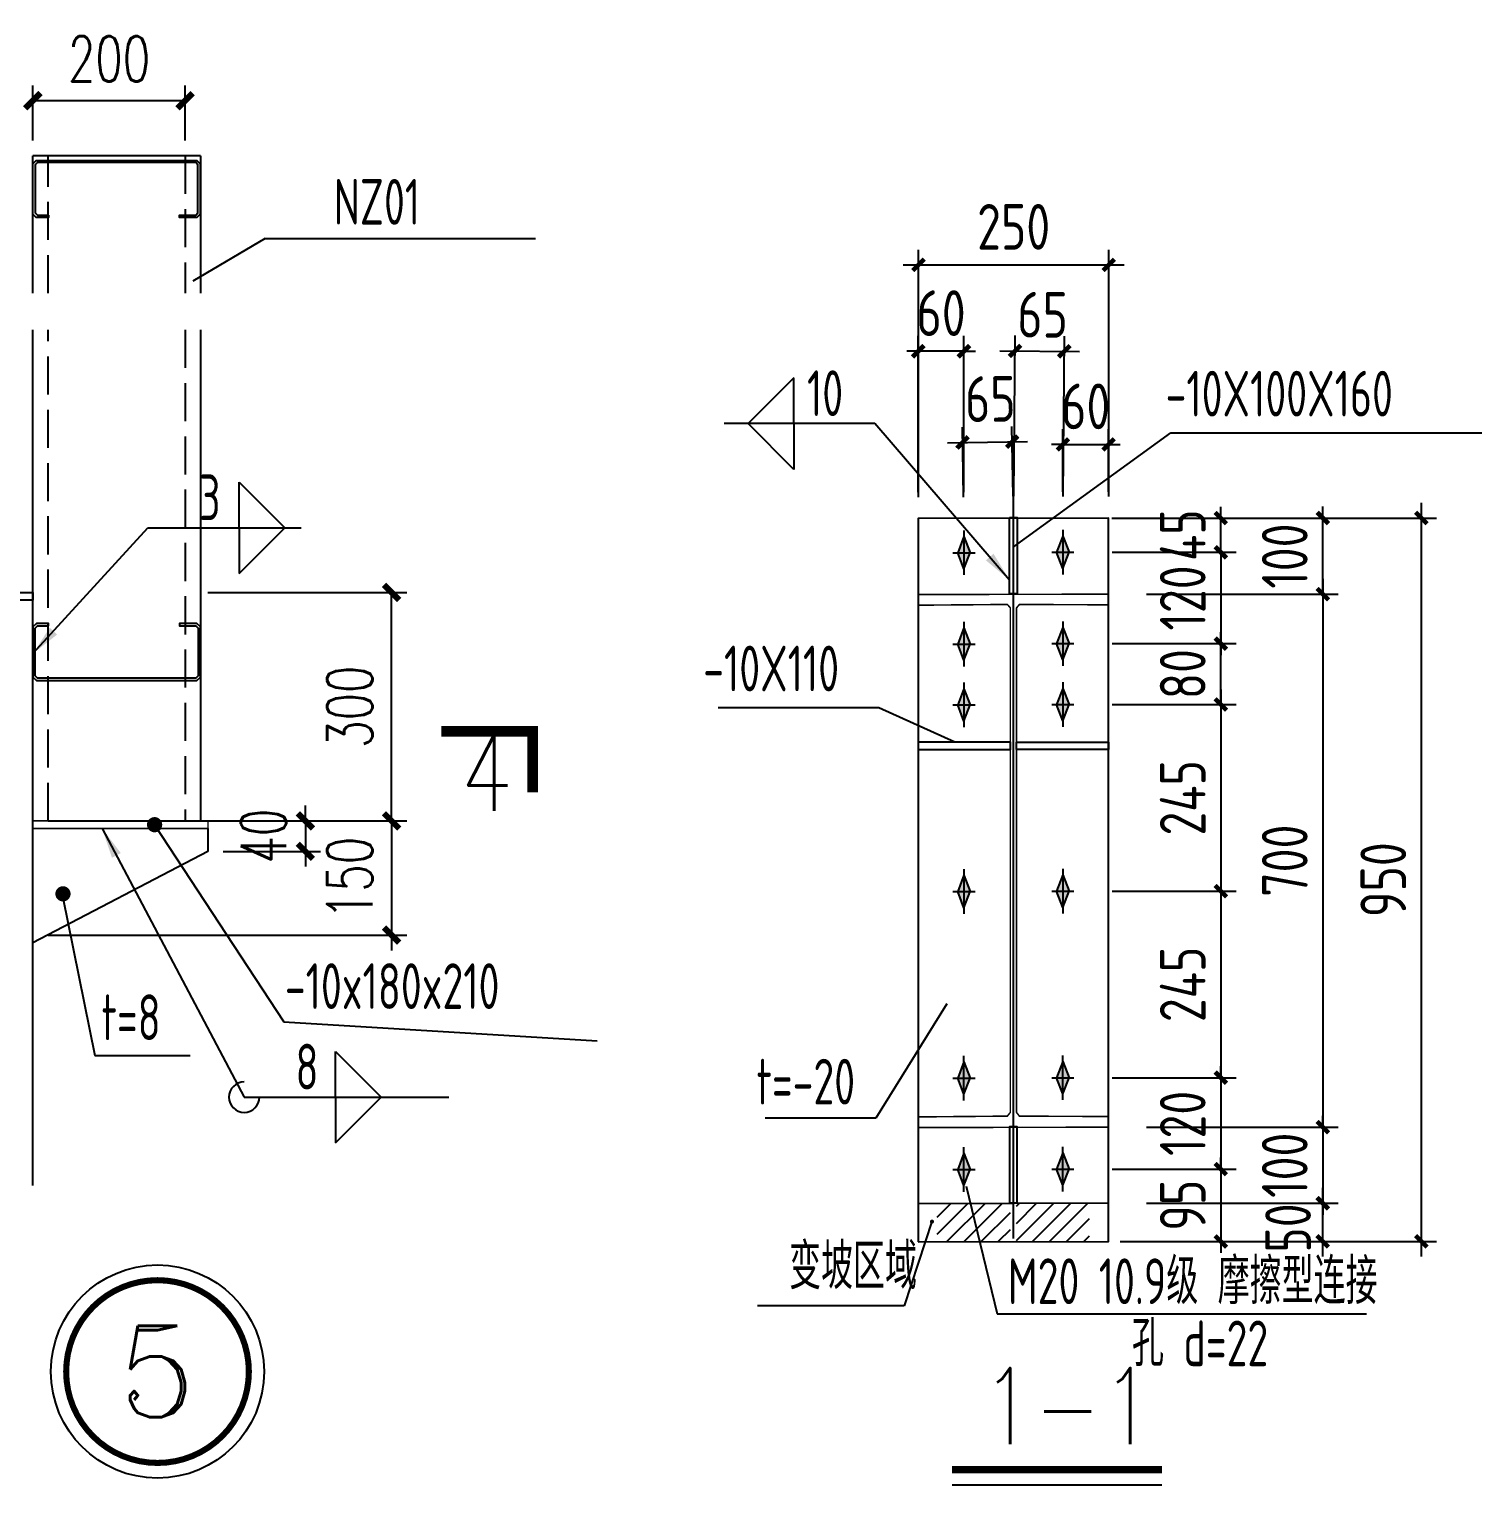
# Model space of a CAD drawing. Extents: x 180850 to 1399066, y 48356 to 327880.
# Drawn here: x 1360537 to 1370079, y 159589 to 169149 of the extents above; entities that cross this region are included whole.
import ezdxf
from ezdxf.enums import TextEntityAlignment as Align

# ---------------------------------------------------------------- set-up
doc = ezdxf.new("R2010")
doc.units = 0
doc.header["$LTSCALE"] = 1000
doc.linetypes.add('DASH', pattern=[0.35, 0.25, -0.1])
for name, color, linetype in [('ADIM', 3, 'Continuous'), ('AXIS', 3, 'Continuous'), ('BOLT', 251, 'Continuous'), ('DOTE', 1, 'Continuous'), ('GL', 150, 'Continuous'), ('GZ', 50, 'Continuous'), ('LT', 181, 'Continuous'), ('PZ', 202, 'Continuous'), ('TEXT', 7, 'Continuous'), ('THIN', 7, 'Continuous')]:
    doc.layers.add(name, color=color, linetype=linetype)
doc.styles.add('_TCH_DIM_T3', font='SIMPLEX', dxfattribs={"width": 0.705882, "bigfont": 'GBCBIG'})
doc.styles.add('COMPLEX', font='COMPLEX')
doc.styles.add('SIM-TSSC', font='simplex.shx', dxfattribs={"width": 0.8, "bigfont": 'tssdchn.shx'})
doc.styles.get("Standard").update_dxf_attribs({"font": 'gbenor.shx', "bigfont": 'gbcbig.shx'})
doc.styles.add('TSSD_Dimension', font='Tssdeng.shx', dxfattribs={"width": 0.8, "bigfont": 'hztxt.shx'})
doc.styles.add('TSSD_Norm', font='tssdeng.shx', dxfattribs={"bigfont": 'hztxt.shx'})
doc.styles.add('TSSD_Num', font='Tssdeng.shx', dxfattribs={"width": 0.7, "bigfont": 'hztxt.shx'})
doc.dimstyles.new('TCH_100_5', dxfattribs={"dimtxt": 297.5, "dimasz": 100, "dimexe": 100, "dimexo": 100, "dimgap": 126.25, "dimtad": 1, "dimdec": 0, "dimlfac": 0.2, "dimzin": 0, "dimdsep": 46, "dimtxsty": '_TCH_DIM_T3', "dimblk": 'ARCHTICK', "dimcen": 0.09, "dimclrd": 126, "dimclre": 126, "dimclrt": 7, "dimazin": 2, "dimtfac": 1, "dimtdec": 0, "dimtix": 1, "dimtmove": 2, "dimatfit": 3, "dimfxl": 1, "dimtolj": 1, "dimtzin": 0, "dimarcsym": 0})
doc.dimstyles.new('TSSD_20_100', dxfattribs={"dimtxt": 300, "dimasz": 75, "dimexe": 100, "dimexo": 250, "dimgap": 100, "dimtad": 1, "dimdec": 0, "dimlfac": 0.2, "dimzin": 0, "dimdsep": 46, "dimtxsty": 'TSSD_Dimension', "dimblk": 'ARCHTICK', "dimcen": 0, "dimdle": 100, "dimclrt": 7, "dimadec": 0, "dimazin": 0, "dimtfac": 1, "dimtdec": 0, "dimtix": 1, "dimtmove": 2, "dimatfit": 3, "dimfxl": 1, "dimtolj": 1, "dimtzin": 0, "dimarcsym": 0})
doc.dimstyles.new('TSSD_LEADER_STYLE_200.0', dxfattribs={"dimtxt": 0.18, "dimasz": 200, "dimexe": 0.18, "dimexo": 0.0625, "dimgap": 0.09, "dimtad": 0, "dimtih": 1, "dimtoh": 1, "dimdec": 4, "dimzin": 0, "dimdsep": 46, "dimtxsty": 'Standard', "dimcen": 0.09, "dimadec": 0, "dimazin": 0, "dimtfac": 1, "dimtdec": 4, "dimtofl": 0, "dimtmove": 0, "dimatfit": 3, "dimfxl": 1, "dimtolj": 1, "dimtzin": 0, "dimarcsym": 0})

# ---------------------------------------------------------------- blocks, each defined once
blk = doc.blocks.new('_ArchTick')
at = {"color": 0, "linetype": 'ByBlock', "const_width": 0.4}
blk.add_lwpolyline([(-0.5, -0.5), (0.5, 0.5)], dxfattribs=at)
blk = doc.blocks.new('*D688')
at = {"layer": 'Defpoints', "color": 0, "transparency": 16777216}
for p in [(1361612.1, 165449.3), (1362917.9, 165449.3), (1361712.1, 163949.3)]:
    blk.add_point(p, dxfattribs=at)
at = {"layer": 'GL', "color": 126, "lineweight": -2, "transparency": 16777216}
for p, q in [((1361712.1, 165449.3), (1363017.9, 165449.3)), ((1362917.9, 163949.3), (1362917.9, 165449.3)), ((1361812.1, 163949.3), (1363017.9, 163949.3))]:
    blk.add_line(p, q, dxfattribs=at)
at = {"layer": 'GL', "color": 126, "lineweight": -2, "transparency": 16777216, "xscale": 100, "yscale": 100, "zscale": 100}
for p, rotation in [((1362917.9, 165449.3), 90), ((1362917.9, 163949.3), 270)]:
    blk.add_blockref('_ArchTick', p, dxfattribs=dict(at, rotation=rotation))
at = {"layer": 'GL', "color": 7, "transparency": 16777216, "insert": (1362642.9, 164699.3), "char_height": 297.5, "attachment_point": 5, "rotation": 90, "style": '_TCH_DIM_T3'}
blk.add_mtext('\\A1;300', dxfattribs=at)
blk = doc.blocks.new('_WELD004')
at = {"color": 0, "linetype": 'ByBlock'}
for p, q in [((0, 1), (1, 0)), ((0, 0), (0, 1))]:
    blk.add_line(p, q, dxfattribs=at)
blk = doc.blocks.new('*D689')
at = {"layer": 'Defpoints', "color": 0, "transparency": 16777216}
for p in [(1360562.1, 168678.3), (1360562.1, 168316.7), (1361562.1, 168316.7)]:
    blk.add_point(p, dxfattribs=at)
at = {"layer": 'GL', "color": 126, "lineweight": -2, "transparency": 16777216}
for p, q in [((1360562.1, 168416.7), (1360562.1, 168778.3)), ((1361562.1, 168416.7), (1361562.1, 168778.3)), ((1361562.1, 168678.3), (1360562.1, 168678.3))]:
    blk.add_line(p, q, dxfattribs=at)
at = {"layer": 'GL', "color": 126, "lineweight": -2, "transparency": 16777216, "xscale": 100, "yscale": 100, "zscale": 100, "rotation": 180}
blk.add_blockref('_ArchTick', (1360562.1, 168678.3), dxfattribs=at)
at = {"layer": 'GL', "color": 126, "lineweight": -2, "transparency": 16777216, "xscale": 100, "yscale": 100, "zscale": 100}
blk.add_blockref('_ArchTick', (1361562.1, 168678.3), dxfattribs=at)
at = {"layer": 'GL', "color": 7, "transparency": 16777216, "insert": (1361062.1, 168953.3), "char_height": 297.5, "attachment_point": 5, "style": '_TCH_DIM_T3'}
blk.add_mtext('\\A1;200', dxfattribs=at)
blk = doc.blocks.new('*D723')
at = {"layer": 'Defpoints', "color": 0, "transparency": 16777216}
for p in [(1361712.1, 163949.3), (1361712.1, 163749.3), (1362351.6, 163749.3)]:
    blk.add_point(p, dxfattribs=at)
at = {"layer": 'GL', "color": 126, "lineweight": -2, "transparency": 16777216}
for p, q in [((1362351.6, 163949.3), (1362351.6, 164049.3)), ((1361812.1, 163949.3), (1362451.6, 163949.3)), ((1362351.6, 163949.3), (1362351.6, 163749.3)), ((1361812.1, 163749.3), (1362451.6, 163749.3)), ((1362351.6, 163749.3), (1362351.6, 163649.3))]:
    blk.add_line(p, q, dxfattribs=at)
at = {"layer": 'GL', "color": 126, "lineweight": -2, "transparency": 16777216, "xscale": 100, "yscale": 100, "zscale": 100}
for p, rotation in [((1362351.6, 163949.3), 270), ((1362351.6, 163749.3), 90)]:
    blk.add_blockref('_ArchTick', p, dxfattribs=dict(at, rotation=rotation))
at = {"layer": 'GL', "color": 7, "transparency": 16777216, "insert": (1362076.6, 163849.3), "char_height": 297.5, "attachment_point": 5, "rotation": 90, "style": '_TCH_DIM_T3'}
blk.add_mtext('\\A1;40', dxfattribs=at)
blk = doc.blocks.new('*D691')
at = {"layer": 'Defpoints', "color": 0, "transparency": 16777216}
for p in [(1360562.1, 163949.3), (1360562.1, 163199.3), (1362917.9, 163199.3)]:
    blk.add_point(p, dxfattribs=at)
at = {"layer": 'GL', "color": 126, "lineweight": -2, "transparency": 16777216}
for p, q in [((1362917.9, 163949.3), (1362917.9, 164049.3)), ((1360662.1, 163949.3), (1363017.9, 163949.3)), ((1362917.9, 163949.3), (1362917.9, 163199.3)), ((1360662.1, 163199.3), (1363017.9, 163199.3)), ((1362917.9, 163199.3), (1362917.9, 163099.3))]:
    blk.add_line(p, q, dxfattribs=at)
at = {"layer": 'GL', "color": 126, "lineweight": -2, "transparency": 16777216, "xscale": 100, "yscale": 100, "zscale": 100}
for p, rotation in [((1362917.9, 163949.3), 270), ((1362917.9, 163199.3), 90)]:
    blk.add_blockref('_ArchTick', p, dxfattribs=dict(at, rotation=rotation))
at = {"layer": 'GL', "color": 7, "transparency": 16777216, "insert": (1362642.9, 163574.3), "char_height": 297.5, "attachment_point": 5, "rotation": 90, "style": '_TCH_DIM_T3'}
blk.add_mtext('\\A1;150', dxfattribs=at)
blk = doc.blocks.new('ts_idx2')
at = {"color": 0, "linetype": 'ByBlock', "lineweight": -2, "const_width": 0.0333}
blk.add_lwpolyline([(-0.5, 0, 1), (0.5, 0, 1)], format="xyb", close=True, dxfattribs=at)
at = {"color": 0, "linetype": 'ByBlock', "lineweight": -2}
blk.add_circle((0, 0), 0.5833, dxfattribs=at)
at = {"color": 0, "linetype": 'ByBlock', "lineweight": -2, "style": 'TSSD_Num', "width": 0.7}
blk.add_attdef('A', text='', height=0.5, dxfattribs=at).set_placement((0, 0), align=Align.MIDDLE_CENTER)
blk = doc.blocks.new('*D1923')
at = {"layer": 'AXIS', "color": 0, "lineweight": -2, "transparency": 16777216}
for p, q in [((1366378.9, 166075.9), (1366378.9, 167700.2)), ((1367628.8, 166078.4), (1367628.8, 167700.2)), ((1366278.9, 167600.2), (1367728.8, 167600.2))]:
    blk.add_line(p, q, dxfattribs=at)
at = {"layer": 'Defpoints', "color": 0, "transparency": 16777216}
for p in [(1367628.8, 167600.2), (1366378.9, 165825.9), (1367628.8, 165828.4)]:
    blk.add_point(p, dxfattribs=at)
at = {"layer": 'AXIS', "color": 0, "lineweight": -2, "transparency": 16777216, "xscale": 75, "yscale": 75, "zscale": 75, "rotation": 180}
blk.add_blockref('_ArchTick', (1366378.9, 167600.2), dxfattribs=at)
at = {"layer": 'AXIS', "color": 0, "lineweight": -2, "transparency": 16777216, "xscale": 75, "yscale": 75, "zscale": 75}
blk.add_blockref('_ArchTick', (1367628.8, 167600.2), dxfattribs=at)
at = {"layer": 'AXIS', "color": 7, "transparency": 16777216, "insert": (1367003.9, 167850.2), "char_height": 300, "attachment_point": 5, "style": 'TSSD_Dimension'}
blk.add_mtext('\\A1;250', dxfattribs=at)
blk = doc.blocks.new('*D1924')
at = {"layer": 'AXIS', "color": 0, "lineweight": -2, "transparency": 16777216}
for p, q in [((1367005.6, 166080.9), (1367013.7, 167135.6)), ((1367329.3, 166078.4), (1367337.4, 167133.1)), ((1366912.9, 167036.4), (1367436.7, 167032.4))]:
    blk.add_line(p, q, dxfattribs=at)
at = {"layer": 'Defpoints', "color": 0, "transparency": 16777216}
for p in [(1367336.7, 167033.1), (1367003.7, 165830.9), (1367327.4, 165828.4)]:
    blk.add_point(p, dxfattribs=at)
at = {"layer": 'AXIS', "color": 0, "lineweight": -2, "transparency": 16777216, "xscale": 75, "yscale": 75, "zscale": 75}
for p, rotation in [((1367012.9, 167035.6), 179.5602017866999), ((1367336.7, 167033.1), 359.5602017866999)]:
    blk.add_blockref('_ArchTick', p, dxfattribs=dict(at, rotation=rotation))
at = {"layer": 'AXIS', "color": 7, "transparency": 16777216, "insert": (1367194.1, 167272.9), "char_height": 300, "attachment_point": 5, "rotation": 359.5602, "style": 'TSSD_Dimension'}
blk.add_mtext('\\A1;65', dxfattribs=at)
blk = doc.blocks.new('*D1925')
at = {"layer": 'AXIS', "color": 0, "lineweight": -2, "transparency": 16777216}
for p, q in [((1366673.7, 166075.9), (1366666.8, 166534.2)), ((1366999.9, 166080.9), (1366992.9, 166539.2)), ((1366568.3, 166432.7), (1367094.4, 166440.7))]:
    blk.add_line(p, q, dxfattribs=at)
at = {"layer": 'Defpoints', "color": 0, "transparency": 16777216}
for p in [(1366994.4, 166439.2), (1366677.5, 165825.9), (1367003.7, 165830.9)]:
    blk.add_point(p, dxfattribs=at)
at = {"layer": 'AXIS', "color": 0, "lineweight": -2, "transparency": 16777216, "xscale": 75, "yscale": 75, "zscale": 75}
for p, rotation in [((1366668.3, 166434.2), 180.8731151727567), ((1366994.4, 166439.2), 0.8731151727567238)]:
    blk.add_blockref('_ArchTick', p, dxfattribs=dict(at, rotation=rotation))
at = {"layer": 'AXIS', "color": 7, "transparency": 16777216, "insert": (1366850.4, 166719.4), "char_height": 300, "attachment_point": 5, "rotation": 0.87312, "style": 'TSSD_Dimension'}
blk.add_mtext('\\A1;65', dxfattribs=at)
blk = doc.blocks.new('*D1938')
at = {"layer": 'AXIS', "color": 0, "lineweight": -2, "transparency": 16777216}
for p, q in [((1368364.5, 165937.6), (1368364.5, 166012.6)), ((1367649.6, 165937.6), (1368464.5, 165937.6)), ((1368364.5, 165713.1), (1368364.5, 165937.6)), ((1367650.1, 165713.1), (1368464.5, 165713.1)), ((1368364.5, 165713.1), (1368364.5, 165638.1))]:
    blk.add_line(p, q, dxfattribs=at)
at = {"layer": 'Defpoints', "color": 0, "transparency": 16777216}
for p in [(1367399.6, 165937.6), (1368364.5, 165937.6), (1367400.1, 165713.1)]:
    blk.add_point(p, dxfattribs=at)
at = {"layer": 'AXIS', "color": 0, "lineweight": -2, "transparency": 16777216, "xscale": 75, "yscale": 75, "zscale": 75}
for p, rotation in [((1368364.5, 165937.6), 270), ((1368364.5, 165713.1), 90)]:
    blk.add_blockref('_ArchTick', p, dxfattribs=dict(at, rotation=rotation))
at = {"layer": 'AXIS', "color": 7, "transparency": 16777216, "insert": (1368114.5, 165825.4), "char_height": 300, "attachment_point": 5, "rotation": 90, "style": 'TSSD_Dimension'}
blk.add_mtext('\\A1;45', dxfattribs=at)
blk = doc.blocks.new('*D1939')
at = {"layer": 'AXIS', "color": 0, "lineweight": -2, "transparency": 16777216}
for p, q in [((1368364.5, 165713.1), (1368364.5, 165788.1)), ((1367650.1, 165713.1), (1368464.5, 165713.1)), ((1368364.5, 165713.1), (1368364.5, 165113.1)), ((1367650.1, 165113.1), (1368464.5, 165113.1)), ((1368364.5, 165113.1), (1368364.5, 165038.1))]:
    blk.add_line(p, q, dxfattribs=at)
at = {"layer": 'Defpoints', "color": 0, "transparency": 16777216}
for p in [(1367400.1, 165713.1), (1367400.1, 165113.1), (1368364.5, 165113.1)]:
    blk.add_point(p, dxfattribs=at)
at = {"layer": 'AXIS', "color": 0, "lineweight": -2, "transparency": 16777216, "xscale": 75, "yscale": 75, "zscale": 75}
for p, rotation in [((1368364.5, 165713.1), 270), ((1368364.5, 165113.1), 90)]:
    blk.add_blockref('_ArchTick', p, dxfattribs=dict(at, rotation=rotation))
at = {"layer": 'AXIS', "color": 7, "transparency": 16777216, "insert": (1368114.5, 165413.1), "char_height": 300, "attachment_point": 5, "rotation": 90, "style": 'TSSD_Dimension'}
blk.add_mtext('\\A1;120', dxfattribs=at)
blk = doc.blocks.new('*D1940')
at = {"layer": 'AXIS', "color": 0, "lineweight": -2, "transparency": 16777216}
for p, q in [((1368364.5, 164813.1), (1368364.5, 163388.1)), ((1367650.1, 164713.1), (1368464.5, 164713.1)), ((1367650.1, 163488.1), (1368464.5, 163488.1))]:
    blk.add_line(p, q, dxfattribs=at)
at = {"layer": 'Defpoints', "color": 0, "transparency": 16777216}
for p in [(1367400.1, 164713.1), (1367400.1, 163488.1), (1368364.5, 163488.1)]:
    blk.add_point(p, dxfattribs=at)
at = {"layer": 'AXIS', "color": 0, "lineweight": -2, "transparency": 16777216, "xscale": 75, "yscale": 75, "zscale": 75}
for p, rotation in [((1368364.5, 164713.1), 90), ((1368364.5, 163488.1), 270)]:
    blk.add_blockref('_ArchTick', p, dxfattribs=dict(at, rotation=rotation))
at = {"layer": 'AXIS', "color": 7, "transparency": 16777216, "insert": (1368114.5, 164100.6), "char_height": 300, "attachment_point": 5, "rotation": 90, "style": 'TSSD_Dimension'}
blk.add_mtext('\\A1;245', dxfattribs=at)
blk = doc.blocks.new('*D1941')
at = {"layer": 'AXIS', "color": 0, "lineweight": -2, "transparency": 16777216}
for p, q in [((1368364.5, 163588.1), (1368364.5, 162163.1)), ((1367650.1, 163488.1), (1368464.5, 163488.1)), ((1367650.1, 162263.1), (1368464.5, 162263.1))]:
    blk.add_line(p, q, dxfattribs=at)
at = {"layer": 'Defpoints', "color": 0, "transparency": 16777216}
for p in [(1367400.1, 163488.1), (1367400.1, 162263.1), (1368364.5, 162263.1)]:
    blk.add_point(p, dxfattribs=at)
at = {"layer": 'AXIS', "color": 0, "lineweight": -2, "transparency": 16777216, "xscale": 75, "yscale": 75, "zscale": 75}
for p, rotation in [((1368364.5, 163488.1), 90), ((1368364.5, 162263.1), 270)]:
    blk.add_blockref('_ArchTick', p, dxfattribs=dict(at, rotation=rotation))
at = {"layer": 'AXIS', "color": 7, "transparency": 16777216, "insert": (1368114.5, 162875.6), "char_height": 300, "attachment_point": 5, "rotation": 90, "style": 'TSSD_Dimension'}
blk.add_mtext('\\A1;245', dxfattribs=at)
blk = doc.blocks.new('*D1942')
at = {"layer": 'AXIS', "color": 0, "lineweight": -2, "transparency": 16777216}
for p, q in [((1368364.5, 162263.1), (1368364.5, 162338.1)), ((1367650.1, 162263.1), (1368464.5, 162263.1)), ((1368364.5, 162263.1), (1368364.5, 161663.1)), ((1367650.1, 161663.1), (1368464.5, 161663.1)), ((1368364.5, 161663.1), (1368364.5, 161588.1))]:
    blk.add_line(p, q, dxfattribs=at)
at = {"layer": 'Defpoints', "color": 0, "transparency": 16777216}
for p in [(1367400.1, 162263.1), (1367400.1, 161663.1), (1368364.5, 161663.1)]:
    blk.add_point(p, dxfattribs=at)
at = {"layer": 'AXIS', "color": 0, "lineweight": -2, "transparency": 16777216, "xscale": 75, "yscale": 75, "zscale": 75}
for p, rotation in [((1368364.5, 162263.1), 270), ((1368364.5, 161663.1), 90)]:
    blk.add_blockref('_ArchTick', p, dxfattribs=dict(at, rotation=rotation))
at = {"layer": 'AXIS', "color": 7, "transparency": 16777216, "insert": (1368114.5, 161963.1), "char_height": 300, "attachment_point": 5, "rotation": 90, "style": 'TSSD_Dimension'}
blk.add_mtext('\\A1;120', dxfattribs=at)
blk = doc.blocks.new('*D1943')
at = {"layer": 'AXIS', "color": 0, "lineweight": -2, "transparency": 16777216}
for p, q in [((1367650.1, 161663.1), (1368464.5, 161663.1)), ((1368364.5, 161663.1), (1368364.5, 161738.1)), ((1368364.5, 161663.1), (1368364.5, 161187.7)), ((1367703.1, 161187.7), (1368464.5, 161187.7)), ((1368364.5, 161187.7), (1368364.5, 161112.7))]:
    blk.add_line(p, q, dxfattribs=at)
at = {"layer": 'Defpoints', "color": 0, "transparency": 16777216}
for p in [(1367400.1, 161663.1), (1367453.1, 161187.7), (1368364.5, 161187.7)]:
    blk.add_point(p, dxfattribs=at)
at = {"layer": 'AXIS', "color": 0, "lineweight": -2, "transparency": 16777216, "xscale": 75, "yscale": 75, "zscale": 75}
for p, rotation in [((1368364.5, 161663.1), 270), ((1368364.5, 161187.7), 90)]:
    blk.add_blockref('_ArchTick', p, dxfattribs=dict(at, rotation=rotation))
at = {"layer": 'AXIS', "color": 7, "transparency": 16777216, "insert": (1368114.5, 161425.4), "char_height": 300, "attachment_point": 5, "rotation": 90, "style": 'TSSD_Dimension'}
blk.add_mtext('\\A1;95', dxfattribs=at)
blk = doc.blocks.new('*D1926')
at = {"layer": 'AXIS', "color": 0, "lineweight": -2, "transparency": 16777216}
for p, q in [((1369681.5, 166038.1), (1369681.5, 161088.1)), ((1367877.4, 165938.1), (1369781.5, 165938.1)), ((1367876.8, 161188.1), (1369781.5, 161188.1))]:
    blk.add_line(p, q, dxfattribs=at)
at = {"layer": 'Defpoints', "color": 0, "transparency": 16777216}
for p in [(1367627.4, 165938.1), (1367626.8, 161188.1), (1369681.5, 161188.1)]:
    blk.add_point(p, dxfattribs=at)
at = {"layer": 'AXIS', "color": 0, "lineweight": -2, "transparency": 16777216, "xscale": 75, "yscale": 75, "zscale": 75}
for p, rotation in [((1369681.5, 165938.1), 90), ((1369681.5, 161188.1), 270)]:
    blk.add_blockref('_ArchTick', p, dxfattribs=dict(at, rotation=rotation))
at = {"layer": 'AXIS', "color": 7, "transparency": 16777216, "insert": (1369431.5, 163563.1), "char_height": 300, "attachment_point": 5, "rotation": 90, "style": 'TSSD_Dimension'}
blk.add_mtext('\\A1;950', dxfattribs=at)
blk = doc.blocks.new('*D1944')
at = {"layer": 'AXIS', "color": 0, "lineweight": -2, "transparency": 16777216}
for p, q in [((1366377.5, 166107.1), (1366377.5, 167133.4)), ((1366677.5, 166107.1), (1366677.5, 167133.4)), ((1366377.5, 167033.4), (1366302.5, 167033.4)), ((1366677.5, 167033.4), (1366377.5, 167033.4)), ((1366677.5, 167033.4), (1366752.5, 167033.4))]:
    blk.add_line(p, q, dxfattribs=at)
at = {"layer": 'Defpoints', "color": 0, "transparency": 16777216}
for p in [(1366377.5, 167033.4), (1366377.5, 165857.1), (1366677.5, 165857.1)]:
    blk.add_point(p, dxfattribs=at)
at = {"layer": 'AXIS', "color": 0, "lineweight": -2, "transparency": 16777216, "xscale": 75, "yscale": 75, "zscale": 75}
blk.add_blockref('_ArchTick', (1366377.5, 167033.4), dxfattribs=at)
at = {"layer": 'AXIS', "color": 0, "lineweight": -2, "transparency": 16777216, "xscale": 75, "yscale": 75, "zscale": 75, "rotation": 180}
blk.add_blockref('_ArchTick', (1366677.5, 167033.4), dxfattribs=at)
at = {"layer": 'AXIS', "color": 7, "transparency": 16777216, "insert": (1366527.5, 167283.4), "char_height": 300, "attachment_point": 5, "style": 'TSSD_Dimension'}
blk.add_mtext('\\A1;60', dxfattribs=at)
blk = doc.blocks.new('*D1945')
at = {"layer": 'AXIS', "color": 0, "lineweight": -2, "transparency": 16777216}
for p, q in [((1367327.4, 166109.6), (1367327.4, 166521.3)), ((1367627.4, 166109.6), (1367627.4, 166521.3)), ((1367327.4, 166421.3), (1367252.4, 166421.3)), ((1367327.4, 166421.3), (1367627.4, 166421.3)), ((1367627.4, 166421.3), (1367702.4, 166421.3))]:
    blk.add_line(p, q, dxfattribs=at)
at = {"layer": 'Defpoints', "color": 0, "transparency": 16777216}
for p in [(1367627.4, 166421.3), (1367327.4, 165859.6), (1367627.4, 165859.6)]:
    blk.add_point(p, dxfattribs=at)
at = {"layer": 'AXIS', "color": 0, "lineweight": -2, "transparency": 16777216, "xscale": 75, "yscale": 75, "zscale": 75}
blk.add_blockref('_ArchTick', (1367327.4, 166421.3), dxfattribs=at)
at = {"layer": 'AXIS', "color": 0, "lineweight": -2, "transparency": 16777216, "xscale": 75, "yscale": 75, "zscale": 75, "rotation": 180}
blk.add_blockref('_ArchTick', (1367627.4, 166421.3), dxfattribs=at)
at = {"layer": 'AXIS', "color": 7, "transparency": 16777216, "insert": (1367477.4, 166671.3), "char_height": 300, "attachment_point": 5, "style": 'TSSD_Dimension'}
blk.add_mtext('\\A1;60', dxfattribs=at)
blk = doc.blocks.new('*D1927')
at = {"layer": 'AXIS', "color": 0, "lineweight": -2, "transparency": 16777216}
for p, q in [((1369034.6, 165538.1), (1369034.6, 161838.1)), ((1367877.4, 165438.1), (1369134.6, 165438.1)), ((1367877.4, 161938.1), (1369134.6, 161938.1))]:
    blk.add_line(p, q, dxfattribs=at)
at = {"layer": 'Defpoints', "color": 0, "transparency": 16777216}
for p in [(1367627.4, 165438.1), (1367627.4, 161938.1), (1369034.6, 161938.1)]:
    blk.add_point(p, dxfattribs=at)
at = {"layer": 'AXIS', "color": 0, "lineweight": -2, "transparency": 16777216, "xscale": 75, "yscale": 75, "zscale": 75}
for p, rotation in [((1369034.6, 165438.1), 90), ((1369034.6, 161938.1), 270)]:
    blk.add_blockref('_ArchTick', p, dxfattribs=dict(at, rotation=rotation))
at = {"layer": 'AXIS', "color": 7, "transparency": 16777216, "insert": (1368784.6, 163688.1), "char_height": 300, "attachment_point": 5, "rotation": 90, "style": 'TSSD_Dimension'}
blk.add_mtext('\\A1;700', dxfattribs=at)
blk = doc.blocks.new('*D1928')
at = {"layer": 'AXIS', "color": 0, "lineweight": -2, "transparency": 16777216}
for p, q in [((1367877.4, 161938.1), (1369134.6, 161938.1)), ((1369034.6, 161938.1), (1369034.6, 162013.1)), ((1369034.6, 161938.1), (1369034.6, 161438.1)), ((1367877.4, 161438.1), (1369134.6, 161438.1)), ((1369034.6, 161438.1), (1369034.6, 161363.1))]:
    blk.add_line(p, q, dxfattribs=at)
at = {"layer": 'Defpoints', "color": 0, "transparency": 16777216}
for p in [(1367627.4, 161938.1), (1367627.4, 161438.1), (1369034.6, 161438.1)]:
    blk.add_point(p, dxfattribs=at)
at = {"layer": 'AXIS', "color": 0, "lineweight": -2, "transparency": 16777216, "xscale": 75, "yscale": 75, "zscale": 75}
for p, rotation in [((1369034.6, 161938.1), 270), ((1369034.6, 161438.1), 90)]:
    blk.add_blockref('_ArchTick', p, dxfattribs=dict(at, rotation=rotation))
at = {"layer": 'AXIS', "color": 7, "transparency": 16777216, "insert": (1368784.6, 161688.1), "char_height": 300, "attachment_point": 5, "rotation": 90, "style": 'TSSD_Dimension'}
blk.add_mtext('\\A1;100', dxfattribs=at)
blk = doc.blocks.new('*D1929')
at = {"layer": 'AXIS', "color": 0, "lineweight": -2, "transparency": 16777216}
for p, q in [((1369034.6, 165938.1), (1369034.6, 166013.1)), ((1367877.4, 165938.1), (1369134.6, 165938.1)), ((1369034.6, 165438.1), (1369034.6, 165938.1)), ((1367877.4, 165438.1), (1369134.6, 165438.1)), ((1369034.6, 165438.1), (1369034.6, 165363.1))]:
    blk.add_line(p, q, dxfattribs=at)
at = {"layer": 'Defpoints', "color": 0, "transparency": 16777216}
for p in [(1367627.4, 165938.1), (1369034.6, 165938.1), (1367627.4, 165438.1)]:
    blk.add_point(p, dxfattribs=at)
at = {"layer": 'AXIS', "color": 0, "lineweight": -2, "transparency": 16777216, "xscale": 75, "yscale": 75, "zscale": 75}
for p, rotation in [((1369034.6, 165938.1), 270), ((1369034.6, 165438.1), 90)]:
    blk.add_blockref('_ArchTick', p, dxfattribs=dict(at, rotation=rotation))
at = {"layer": 'AXIS', "color": 7, "transparency": 16777216, "insert": (1368784.6, 165688.1), "char_height": 300, "attachment_point": 5, "rotation": 90, "style": 'TSSD_Dimension'}
blk.add_mtext('\\A1;100', dxfattribs=at)
blk = doc.blocks.new('*D1930')
at = {"layer": 'AXIS', "color": 0, "lineweight": -2, "transparency": 16777216}
for p, q in [((1369033.4, 161539.3), (1369033.4, 161088.1)), ((1368016.4, 161439.3), (1369133.4, 161439.3)), ((1367877.4, 161188.1), (1369133.4, 161188.1))]:
    blk.add_line(p, q, dxfattribs=at)
at = {"layer": 'Defpoints', "color": 0, "transparency": 16777216}
for p in [(1367766.4, 161439.3), (1367627.4, 161188.1), (1369033.4, 161188.1)]:
    blk.add_point(p, dxfattribs=at)
at = {"layer": 'AXIS', "color": 0, "lineweight": -2, "transparency": 16777216, "xscale": 75, "yscale": 75, "zscale": 75}
for p, rotation in [((1369033.4, 161439.3), 90), ((1369033.4, 161188.1), 270)]:
    blk.add_blockref('_ArchTick', p, dxfattribs=dict(at, rotation=rotation))
at = {"layer": 'AXIS', "color": 7, "transparency": 16777216, "insert": (1368806.3, 161275.9), "char_height": 300, "attachment_point": 5, "rotation": 90, "style": 'TSSD_Dimension'}
blk.add_mtext('\\A1;50', dxfattribs=at)
blk = doc.blocks.new('*D1952')
at = {"layer": 'AXIS', "color": 0, "lineweight": -2, "transparency": 16777216}
for p, q in [((1368364.5, 165113.1), (1368364.5, 165188.1)), ((1367650.1, 165113.1), (1368464.5, 165113.1)), ((1368364.5, 164713.1), (1368364.5, 165113.1)), ((1367650.1, 164713.1), (1368464.5, 164713.1)), ((1368364.5, 164713.1), (1368364.5, 164638.1))]:
    blk.add_line(p, q, dxfattribs=at)
at = {"layer": 'Defpoints', "color": 0, "transparency": 16777216}
for p in [(1367400.1, 165113.1), (1368364.5, 165113.1), (1367400.1, 164713.1)]:
    blk.add_point(p, dxfattribs=at)
at = {"layer": 'AXIS', "color": 0, "lineweight": -2, "transparency": 16777216, "xscale": 75, "yscale": 75, "zscale": 75}
for p, rotation in [((1368364.5, 165113.1), 270), ((1368364.5, 164713.1), 90)]:
    blk.add_blockref('_ArchTick', p, dxfattribs=dict(at, rotation=rotation))
at = {"layer": 'AXIS', "color": 7, "transparency": 16777216, "insert": (1368114.5, 164913.1), "char_height": 300, "attachment_point": 5, "rotation": 90, "style": 'TSSD_Dimension'}
blk.add_mtext('\\A1;80', dxfattribs=at)

msp = doc.modelspace()

# ---------------------------------------------------------------- hatches: boundary and pattern name
h = msp.add_hatch(color=256)
h.paths.add_polyline_path([(1366636.38, 165710.61), (1366677.55, 165710.61), (1366677.55, 165817.12)])
h.paths.add_polyline_path([(1366677.55, 165817.12), (1366677.55, 165710.61), (1366718.72, 165710.61)])
h.paths.add_polyline_path([(1366718.72, 165710.61), (1366677.55, 165710.61), (1366677.55, 165604.09)])
h.paths.add_polyline_path([(1366677.55, 165710.61), (1366636.38, 165710.61), (1366677.55, 165604.09)])
h = msp.add_hatch(color=256)
h.paths.add_polyline_path([(1367286.26, 165713.09), (1367327.43, 165713.09), (1367327.43, 165819.61)])
h.paths.add_polyline_path([(1367327.43, 165819.61), (1367327.43, 165713.09), (1367368.59, 165713.09)])
h.paths.add_polyline_path([(1367368.59, 165713.09), (1367327.43, 165713.09), (1367327.43, 165606.57)])
h.paths.add_polyline_path([(1367327.43, 165713.09), (1367286.26, 165713.09), (1367327.43, 165606.57)])
h = msp.add_hatch(color=256)
h.paths.add_polyline_path([(1366636.38, 165110.61), (1366677.55, 165110.61), (1366677.55, 165217.12)])
h.paths.add_polyline_path([(1366677.55, 165217.12), (1366677.55, 165110.61), (1366718.72, 165110.61)])
h.paths.add_polyline_path([(1366718.72, 165110.61), (1366677.55, 165110.61), (1366677.55, 165004.09)])
h.paths.add_polyline_path([(1366677.55, 165110.61), (1366636.38, 165110.61), (1366677.55, 165004.09)])
h = msp.add_hatch(color=256)
h.paths.add_polyline_path([(1367286.26, 165113.09), (1367327.43, 165113.09), (1367327.43, 165219.61)])
h.paths.add_polyline_path([(1367327.43, 165219.61), (1367327.43, 165113.09), (1367368.59, 165113.09)])
h.paths.add_polyline_path([(1367368.59, 165113.09), (1367327.43, 165113.09), (1367327.43, 165006.57)])
h.paths.add_polyline_path([(1367327.43, 165113.09), (1367286.26, 165113.09), (1367327.43, 165006.57)])
h = msp.add_hatch(color=256)
h.paths.add_polyline_path([(1366636.38, 164710.61), (1366677.55, 164710.61), (1366677.55, 164817.12)])
h.paths.add_polyline_path([(1366677.55, 164817.12), (1366677.55, 164710.61), (1366718.72, 164710.61)])
h.paths.add_polyline_path([(1366718.72, 164710.61), (1366677.55, 164710.61), (1366677.55, 164604.09)])
h.paths.add_polyline_path([(1366677.55, 164710.61), (1366636.38, 164710.61), (1366677.55, 164604.09)])
h = msp.add_hatch(color=256)
h.paths.add_polyline_path([(1367286.26, 164713.09), (1367327.43, 164713.09), (1367327.43, 164819.61)])
h.paths.add_polyline_path([(1367327.43, 164819.61), (1367327.43, 164713.09), (1367368.59, 164713.09)])
h.paths.add_polyline_path([(1367368.59, 164713.09), (1367327.43, 164713.09), (1367327.43, 164606.57)])
h.paths.add_polyline_path([(1367327.43, 164713.09), (1367286.26, 164713.09), (1367327.43, 164606.57)])
h = msp.add_hatch(color=256)
h.paths.add_polyline_path([(1366636.38, 163485.61), (1366677.55, 163485.61), (1366677.55, 163592.12)])
h.paths.add_polyline_path([(1366677.55, 163592.12), (1366677.55, 163485.61), (1366718.72, 163485.61)])
h.paths.add_polyline_path([(1366718.72, 163485.61), (1366677.55, 163485.61), (1366677.55, 163379.09)])
h.paths.add_polyline_path([(1366677.55, 163485.61), (1366636.38, 163485.61), (1366677.55, 163379.09)])
h = msp.add_hatch(color=256)
h.paths.add_polyline_path([(1367286.26, 163488.09), (1367327.43, 163488.09), (1367327.43, 163594.61)])
h.paths.add_polyline_path([(1367327.43, 163594.61), (1367327.43, 163488.09), (1367368.59, 163488.09)])
h.paths.add_polyline_path([(1367368.59, 163488.09), (1367327.43, 163488.09), (1367327.43, 163381.57)])
h.paths.add_polyline_path([(1367327.43, 163488.09), (1367286.26, 163488.09), (1367327.43, 163381.57)])
h = msp.add_hatch(color=256)
h.paths.add_polyline_path([(1366636.38, 162260.61), (1366677.55, 162260.61), (1366677.55, 162154.09)])
h.paths.add_polyline_path([(1366677.55, 162154.09), (1366677.55, 162260.61), (1366718.72, 162260.61)])
h.paths.add_polyline_path([(1366718.72, 162260.61), (1366677.55, 162260.61), (1366677.55, 162367.12)])
h.paths.add_polyline_path([(1366677.55, 162260.61), (1366636.38, 162260.61), (1366677.55, 162367.12)])
h = msp.add_hatch(color=256)
h.paths.add_polyline_path([(1367286.26, 162263.09), (1367327.43, 162263.09), (1367327.43, 162156.57)])
h.paths.add_polyline_path([(1367327.43, 162156.57), (1367327.43, 162263.09), (1367368.59, 162263.09)])
h.paths.add_polyline_path([(1367368.59, 162263.09), (1367327.43, 162263.09), (1367327.43, 162369.61)])
h.paths.add_polyline_path([(1367327.43, 162263.09), (1367286.26, 162263.09), (1367327.43, 162369.61)])
h = msp.add_hatch(color=256)
h.paths.add_polyline_path([(1366636.38, 161660.61), (1366677.55, 161660.61), (1366677.55, 161554.09)])
h.paths.add_polyline_path([(1366677.55, 161554.09), (1366677.55, 161660.61), (1366718.72, 161660.61)])
h.paths.add_polyline_path([(1366718.72, 161660.61), (1366677.55, 161660.61), (1366677.55, 161767.12)])
h.paths.add_polyline_path([(1366677.55, 161660.61), (1366636.38, 161660.61), (1366677.55, 161767.12)])
h = msp.add_hatch(color=256)
h.paths.add_polyline_path([(1367286.26, 161663.09), (1367327.43, 161663.09), (1367327.43, 161556.57)])
h.paths.add_polyline_path([(1367327.43, 161556.57), (1367327.43, 161663.09), (1367368.59, 161663.09)])
h.paths.add_polyline_path([(1367368.59, 161663.09), (1367327.43, 161663.09), (1367327.43, 161769.61)])
h.paths.add_polyline_path([(1367327.43, 161663.09), (1367286.26, 161663.09), (1367327.43, 161769.61)])
at = {"layer": 'BOLT', "true_color": 0x939598}
h = msp.add_hatch(dxfattribs=at)
h.set_pattern_fill('ANSI31', color=252, scale=25, style=0)
h.set_pattern_definition([(45, (1156116.89, 68716.2), (-56.1266, 56.1266), [])])
h.paths.add_polyline_path([(1366502.3, 161189.29), (1366982.19, 161189.29), (1366982.19, 161439.29), (1366502.3, 161439.29)])
h.paths.add_polyline_path([(1367022.19, 161439.29), (1367022.19, 161189.29), (1367502.43, 161189.29), (1367502.43, 161439.29)])

# ---------------------------------------------------------------- linework, layer by layer
for p, q in [((1366677.55, 165857.1), (1366677.55, 165564.11)), ((1367327.43, 165859.59), (1367327.43, 165566.6)), ((1366677.55, 165817.12), (1366636.38, 165710.61)), ((1366677.55, 165817.12), (1366718.72, 165710.61)), ((1367327.43, 165819.61), (1367286.26, 165713.09)), ((1367327.43, 165819.61), (1367368.59, 165713.09)), ((1366604.89, 165710.61), (1366750.21, 165710.61)), ((1366677.55, 165604.09), (1366636.38, 165710.61)), ((1366677.55, 165604.09), (1366718.72, 165710.61)), ((1367254.77, 165713.09), (1367400.08, 165713.09)), ((1367327.43, 165606.57), (1367286.26, 165713.09)), ((1367327.43, 165606.57), (1367368.59, 165713.09)), ((1366677.55, 165217.12), (1366636.38, 165110.61)), ((1366677.55, 165257.1), (1366677.55, 164964.11)), ((1366677.55, 165217.12), (1366718.72, 165110.61)), ((1367327.43, 165219.61), (1367286.26, 165113.09)), ((1367327.43, 165259.59), (1367327.43, 164966.6)), ((1367327.43, 165219.61), (1367368.59, 165113.09)), ((1366604.89, 165110.61), (1366750.21, 165110.61)), ((1366677.55, 165004.09), (1366636.38, 165110.61)), ((1366677.55, 165004.09), (1366718.72, 165110.61)), ((1367254.77, 165113.09), (1367400.08, 165113.09)), ((1367327.43, 165006.57), (1367286.26, 165113.09)), ((1367327.43, 165006.57), (1367368.59, 165113.09)), ((1366677.55, 164817.12), (1366636.38, 164710.61)), ((1366677.55, 164857.1), (1366677.55, 164564.11)), ((1366677.55, 164817.12), (1366718.72, 164710.61)), ((1367327.43, 164819.61), (1367286.26, 164713.09)), ((1367327.43, 164859.59), (1367327.43, 164566.6)), ((1367327.43, 164819.61), (1367368.59, 164713.09)), ((1366604.89, 164710.61), (1366750.21, 164710.61)), ((1366677.55, 164604.09), (1366636.38, 164710.61)), ((1366677.55, 164604.09), (1366718.72, 164710.61)), ((1367254.77, 164713.09), (1367400.08, 164713.09)), ((1367327.43, 164606.57), (1367286.26, 164713.09)), ((1367327.43, 164606.57), (1367368.59, 164713.09)), ((1366677.55, 163592.12), (1366636.38, 163485.61)), ((1366677.55, 163632.1), (1366677.55, 163339.11)), ((1366677.55, 163592.12), (1366718.72, 163485.61)), ((1367327.43, 163594.61), (1367286.26, 163488.09)), ((1367327.43, 163634.59), (1367327.43, 163341.6)), ((1367327.43, 163594.61), (1367368.59, 163488.09)), ((1366604.89, 163485.61), (1366750.21, 163485.61)), ((1366677.55, 163379.09), (1366636.38, 163485.61)), ((1366677.55, 163379.09), (1366718.72, 163485.61)), ((1367254.77, 163488.09), (1367400.08, 163488.09)), ((1367327.43, 163381.57), (1367286.26, 163488.09)), ((1367327.43, 163381.57), (1367368.59, 163488.09)), ((1366677.55, 162367.12), (1366636.38, 162260.61)), ((1366677.55, 162114.11), (1366677.55, 162407.1)), ((1366677.55, 162367.12), (1366718.72, 162260.61)), ((1367327.43, 162369.61), (1367286.26, 162263.09)), ((1367327.43, 162116.6), (1367327.43, 162409.59)), ((1367327.43, 162369.61), (1367368.59, 162263.09)), ((1366604.89, 162260.61), (1366750.21, 162260.61)), ((1366677.55, 162154.09), (1366636.38, 162260.61)), ((1366677.55, 162154.09), (1366718.72, 162260.61)), ((1367254.77, 162263.09), (1367400.08, 162263.09)), ((1367327.43, 162156.57), (1367286.26, 162263.09)), ((1367327.43, 162156.57), (1367368.59, 162263.09)), ((1366677.55, 161767.12), (1366636.38, 161660.61)), ((1366677.55, 161514.11), (1366677.55, 161807.1)), ((1366677.55, 161767.12), (1366718.72, 161660.61)), ((1367327.43, 161769.61), (1367286.26, 161663.09)), ((1367327.43, 161516.6), (1367327.43, 161809.59)), ((1367327.43, 161769.61), (1367368.59, 161663.09)), ((1366604.89, 161660.61), (1366750.21, 161660.61)), ((1366677.55, 161554.09), (1366636.38, 161660.61)), ((1366677.55, 161554.09), (1366718.72, 161660.61)), ((1367254.77, 161663.09), (1367400.08, 161663.09)), ((1367327.43, 161556.57), (1367286.26, 161663.09)), ((1367327.43, 161556.57), (1367368.59, 161663.09))]:
    msp.add_line(p, q)
at = {"layer": 'ADIM', "const_width": 50}
msp.add_lwpolyline([(1366599.01, 159689.2), (1367977.47, 159689.2)], dxfattribs=at)
at = {"layer": 'ADIM'}
msp.add_lwpolyline([(1366599.01, 159589.2), (1367977.47, 159589.2)], dxfattribs=at)
at = {"layer": 'AXIS'}
for p, q in [((1362086.72, 167772.98), (1361612.1, 167493.84)), ((1362086.72, 167772.98), (1363863.89, 167772.98)), ((1366091.02, 166557.77), (1365102.5, 166557.77)), ((1367001.55, 165747.53), (1368036.23, 166496.52)), ((1368036.23, 166496.52), (1370079.32, 166496.52)), ((1361316.51, 165873.88), (1362324.01, 165873.88)), ((1366117.6, 164691.54), (1365063.6, 164691.54)), ((1366618.5, 164467.2), (1366117.6, 164691.54)), ((1361361.35, 163924.34), (1362210.66, 162630.04)), ((1360759.39, 163445.2), (1360969.63, 162409.29)), ((1366565.44, 162747.58), (1366098.52, 161997.99)), ((1362210.66, 162630.04), (1364268.26, 162505.04)), ((1360969.63, 162409.29), (1361595.01, 162409.29)), ((1361949.86, 162135.32), (1363294.22, 162135.32)), ((1366098.52, 161997.99), (1365372.71, 161997.99)), ((1366692.02, 161550.67), (1366895, 160713.2)), ((1366469.52, 161324.24), (1366284.25, 160764.63)), ((1366284.25, 160764.63), (1365320.38, 160764.63)), ((1366895, 160713.2), (1369322.18, 160713.2))]:
    msp.add_line(p, q, dxfattribs=at)
at = {"layer": 'AXIS', "color": 3, "const_width": 70}
msp.add_lwpolyline([(1363245.25, 164536.5), (1363845.25, 164536.5), (1363845.25, 164136.5)], dxfattribs=at)
at = {"layer": 'AXIS'}
for points, const_width in [([(1361336.35, 163924.34, 1), (1361386.35, 163924.34, 1)], 50), ([(1360784.55, 163470.2, -1), (1360734.55, 163470.2, -1)], 50), ([(1366464.2, 161323.73, 1), (1366470.68, 161312.08, 1)], 13.33)]:
    msp.add_lwpolyline(points, format="xyb", close=True, dxfattribs=dict(at, const_width=const_width))
msp.add_arc((1361949.86, 162135.32), 100, 90, 0, dxfattribs=at)
at = {"layer": 'DOTE'}
msp.add_line((1367002.3, 161207.57), (1367002.3, 166315.17), dxfattribs=at)
at = {"layer": 'GL', "const_width": 10}
msp.add_lwpolyline([(1366377.55, 161935.61), (1367627.43, 161938.09), (1367627.43, 162008.09), (1367041.55, 162010.58), (1367022.3, 162035.58), (1367022.3, 165347.33), (1367041.55, 165370.58), (1367627.43, 165368.09), (1367627.43, 165438.09), (1366377.55, 165435.61), (1366377.55, 165365.61), (1366962.3, 165370.58), (1366982.3, 165348.14), (1366982.3, 162035.58), (1366962.3, 162010.58), (1366377.55, 162005.61), (1366377.55, 161935.61)], close=True, dxfattribs=at)
at = {"layer": 'GZ'}
msp.add_line((1360562.1, 161554.61), (1360562.1, 165399.34), dxfattribs=at)
msp.add_lwpolyline([(1360562.1, 165399.34), (1358301.5, 165399.34), (1358301.5, 165449.34), (1360562.1, 165449.34)], close=True, dxfattribs=at)
at = {"layer": 'LT'}
for p, q in [((1361662.1, 168316.65), (1360562.1, 168316.65)), ((1360562.1, 167413.91), (1360562.1, 168316.65)), ((1361562.1, 168316.65), (1361562.1, 168286.65)), ((1361662.1, 168316.65), (1361662.1, 167413.91))]:
    msp.add_line(p, q, dxfattribs=at)
at = {"layer": 'LT', "color": 8, "linetype": 'DASH'}
for p, q in [((1360662.1, 167413.91), (1360662.1, 168316.65)), ((1361562.1, 168316.65), (1361562.1, 167413.91)), ((1360662.1, 163949.34), (1360662.1, 167174.31)), ((1361562.1, 167174.31), (1361562.1, 163949.34))]:
    msp.add_line(p, q, dxfattribs=at)
at = {"layer": 'LT', "linetype": 'ByBlock'}
for p, q in [((1360562.1, 163949.34), (1360562.1, 167174.31)), ((1361662.1, 167174.31), (1361662.1, 163949.34))]:
    msp.add_line(p, q, dxfattribs=at)
at = {"layer": 'LT'}
for points in [[(1360664.13, 167926.67), (1360664.13, 167911.67), (1360583.76, 167911.67), (1360561.26, 167934.17), (1360561.26, 168264.17), (1360583.76, 168286.67), (1361638.76, 168286.67), (1361661.26, 168264.17), (1361661.26, 167934.17), (1361638.76, 167911.67), (1361524.67, 167911.67), (1361524.67, 167926.67), (1361631.26, 167926.67), (1361646.26, 167941.67), (1361646.26, 168256.67), (1361631.26, 168271.67), (1360591.26, 168271.67), (1360576.26, 168256.67), (1360576.26, 167941.67), (1360591.26, 167926.67), (1360664.13, 167926.67)], [(1360664.97, 165230.82), (1360664.97, 165245.82), (1360584.61, 165245.82), (1360562.11, 165223.32), (1360562.11, 164893.32), (1360584.61, 164870.82), (1361639.6, 164870.82), (1361662.1, 164893.32), (1361662.1, 165223.32), (1361639.6, 165245.82), (1361525.51, 165245.82), (1361525.51, 165230.82), (1361632.1, 165230.82), (1361647.1, 165215.82), (1361647.1, 164900.82), (1361632.1, 164885.82), (1360592.11, 164885.82), (1360577.11, 164900.82), (1360577.11, 165215.82), (1360592.11, 165230.82), (1360664.97, 165230.82)]]:
    msp.add_lwpolyline(points, close=True, dxfattribs=at)
at = {"layer": 'PZ'}
for p, q in [((1361712.1, 163899.34), (1361712.1, 163749.34)), ((1361712.1, 163749.34), (1360562.1, 163149.34)), ((1367627.43, 161439.33), (1366377.55, 161435.61))]:
    msp.add_line(p, q, dxfattribs=at)
for points in [[(1366377.55, 161185.61), (1367627.43, 161188.09), (1367627.43, 165938.09), (1366377.55, 165935.61)], [(1366977.3, 165940.58), (1367027.3, 165940.58), (1367027.3, 165440.58), (1366977.3, 165440.58)], [(1366377.55, 164467.2), (1366377.55, 164417.2), (1366982.3, 164417.2), (1366982.3, 164467.2)], [(1367627.43, 164467.2), (1367627.43, 164417.2), (1367022.3, 164417.2), (1367022.3, 164467.2)], [(1366977.3, 161440.58), (1367027.3, 161440.58), (1367027.3, 161940.58), (1366977.3, 161940.58)]]:
    msp.add_lwpolyline(points, close=True, dxfattribs=at)
at = {"layer": 'PZ', "const_width": 10}
msp.add_lwpolyline([(1361712.1, 163949.34), (1360562.1, 163949.34), (1360562.1, 163899.34), (1361712.1, 163899.34)], close=True, dxfattribs=at)

# ---------------------------------------------------------------- block references
at = {"layer": 'AXIS', "yscale": 300, "zscale": 300}
for p, xscale in [((1365561.09, 166557.77), -300), ((1361916.51, 165873.88), 300), ((1362549.86, 162135.32), 300)]:
    msp.add_blockref('_WELD004', p, dxfattribs=dict(at, xscale=xscale))
at = {"layer": 'AXIS', "yscale": 300, "zscale": 300, "rotation": 180}
for p, xscale in [((1365561.09, 166557.77), 300), ((1361916.51, 165873.88), -300), ((1362549.86, 162135.32), -300)]:
    msp.add_blockref('_WELD004', p, dxfattribs=dict(at, xscale=xscale))
at = {"layer": 'AXIS'}
ref = msp.add_blockref('ts_idx2', (1361380.49, 160333.31), dxfattribs=dict(at, xscale=1200, yscale=1200, zscale=1200))
ref.add_attrib('9', '5', dxfattribs={"layer": 'THIN', "height": 600, "style": 'COMPLEX'}).set_placement((1361380.49, 160333.31), align=Align.MIDDLE_CENTER)

# ---------------------------------------------------------------- texts
at = {"layer": 'AXIS', "color": 3, "style": 'SIM-TSSC', "width": 0.8}
msp.add_text('4', height=500, dxfattribs=at).set_placement((1363369.79, 164015.1))
at = {"layer": 'TEXT', "style": 'TSSD_Norm', "width": 0.7}
for s, p in [('NZ01', (1362537.41, 167864.21)), ('3', (1361653.43, 165923.88)), ('-10x180x210', (1362217.13, 162714.21)), ('t=8', (1361012.15, 162509.75)), ('8', (1362286.78, 162185.32))]:
    msp.add_text(s, height=300, dxfattribs=at).set_placement(p)
for s, p in [('10', (1365646.48, 166607.77)), ('-10X100X160', (1368002.03, 166604.87)), ('-10X110', (1364964.87, 164800.01)), ('t=-20', (1365314.14, 162087.04)), ('变坡区域', (1365528.77, 160874.13)), ('M20 10.9级 摩擦型连接', (1366965.84, 160776.52)), ('孔 d=22', (1367781.11, 160368.5))]:
    msp.add_text(s, height=300, rotation=360, dxfattribs=at).set_placement(p)
at = {"layer": 'TEXT', "linetype": 'ByBlock', "style": 'SIM-TSSC', "width": 0.8}
msp.add_text('1-1', height=500, dxfattribs=at).set_placement((1366792.25, 159856.84))

# ---------------------------------------------------------------- dimensions: what is measured, and where the dimension line sits
at = {"layer": 'AXIS'}
for base, p1, p2, picture, middle in [((1367628.8, 167600.2), (1366378.93, 165825.95), (1367628.8, 165828.43), '*D1923', (1367003.86, 167850.2)), ((1366377.55, 167033.37), (1366677.55, 165857.1), (1366377.55, 165857.1), '*D1944', (1366527.55, 167283.37)), ((1367627.43, 166421.3), (1367327.43, 165859.59), (1367627.43, 165859.59), '*D1945', (1367477.43, 166671.3))]:
    dim = msp.add_linear_dim(base=base, p1=p1, p2=p2, dimstyle='TSSD_20_100', dxfattribs=at)
    dim.commit()
    dim.dimension.update_dxf_attribs({"geometry": picture, "text_midpoint": middle})
for base, p1, p2, angle, picture, middle, dimtype in [((1367336.67, 167033.13), (1367003.68, 165830.92), (1367327.43, 165828.43), 359.560202, '*D1924', (1367194.14, 167272.88), 161), ((1366994.41, 166439.18), (1366677.55, 165825.95), (1367003.68, 165830.92), 0.873115, '*D1925', (1366850.42, 166719.35), 161), ((1369033.43, 161188.09), (1367766.41, 161439.29), (1367627.43, 161188.09), 90, '*D1930', (1368806.33, 161275.9), 160)]:
    dim = msp.add_linear_dim(base=base, p1=p1, p2=p2, angle=angle, dimstyle='TSSD_20_100', dxfattribs=at)
    dim.commit()
    dim.dimension.update_dxf_attribs({"geometry": picture, "text_midpoint": middle, "dimtype": dimtype})
for base, p1, p2, angle, picture, middle in [((1368364.55, 165937.64), (1367400.08, 165713.09), (1367399.64, 165937.64), 90, '*D1938', (1368114.55, 165825.37)), ((1369681.49, 161188.09), (1367627.43, 165938.09), (1367626.8, 161188.09), 90, '*D1926', (1369431.49, 163563.09)), ((1369034.62, 165938.09), (1367627.43, 165438.09), (1367627.43, 165938.09), 270, '*D1929', (1368784.62, 165688.09)), ((1368364.55, 165113.09), (1367400.08, 165713.09), (1367400.08, 165113.09), 90, '*D1939', (1368114.55, 165413.09)), ((1369034.62, 161938.09), (1367627.43, 165438.09), (1367627.43, 161938.09), 90, '*D1927', (1368784.62, 163688.09)), ((1368364.55, 165113.09), (1367400.08, 164713.09), (1367400.08, 165113.09), 270, '*D1952', (1368114.55, 164913.09)), ((1368364.55, 163488.09), (1367400.08, 164713.09), (1367400.08, 163488.09), 90, '*D1940', (1368114.55, 164100.59)), ((1368364.55, 162263.09), (1367400.08, 163488.09), (1367400.08, 162263.09), 90, '*D1941', (1368114.55, 162875.59)), ((1368364.55, 161663.09), (1367400.08, 162263.09), (1367400.08, 161663.09), 90, '*D1942', (1368114.55, 161963.09)), ((1369034.62, 161438.09), (1367627.43, 161938.09), (1367627.43, 161438.09), 90, '*D1928', (1368784.62, 161688.09)), ((1368364.55, 161187.75), (1367400.08, 161663.09), (1367453.1, 161187.75), 90, '*D1943', (1368114.55, 161425.42))]:
    dim = msp.add_linear_dim(base=base, p1=p1, p2=p2, angle=angle, dimstyle='TSSD_20_100', dxfattribs=at)
    dim.commit()
    dim.dimension.update_dxf_attribs({"geometry": picture, "text_midpoint": middle})
at = {"layer": 'GL'}
dim = msp.add_linear_dim(base=(1360562.1, 168678.29), p1=(1361562.1, 168316.65), p2=(1360562.1, 168316.65), angle=180, text='200', dimstyle='TCH_100_5', dxfattribs=at)
dim.commit()
dim.dimension.update_dxf_attribs({"geometry": '*D689', "text_midpoint": (1361062.1, 168953.29)})
for base, p1, p2, picture, middle in [((1362917.93, 165449.34), (1361712.1, 163949.34), (1361612.1, 165449.34), '*D688', (1362642.93, 164699.34)), ((1362917.93, 163199.34), (1360562.1, 163949.34), (1360562.1, 163199.34), '*D691', (1362642.93, 163574.34)), ((1362351.56, 163749.34), (1361712.1, 163949.34), (1361712.1, 163749.34), '*D723', (1362076.56, 163849.34))]:
    dim = msp.add_linear_dim(base=base, p1=p1, p2=p2, angle=90, dimstyle='TCH_100_5', dxfattribs=at)
    dim.commit()
    dim.dimension.update_dxf_attribs({"geometry": picture, "text_midpoint": middle})

# ---------------------------------------------------------------- leaders
at = {"layer": 'AXIS'}
for points in [[(1366977.3, 165530.47), (1366091.02, 166557.77)], [(1360562.1, 165047.64), (1361316.51, 165873.88)], [(1361016.8, 163899.34), (1361949.86, 162135.32)]]:
    msp.add_leader(points, dimstyle='TSSD_LEADER_STYLE_200.0', dxfattribs=at)

doc.saveas('drawing.dxf')
